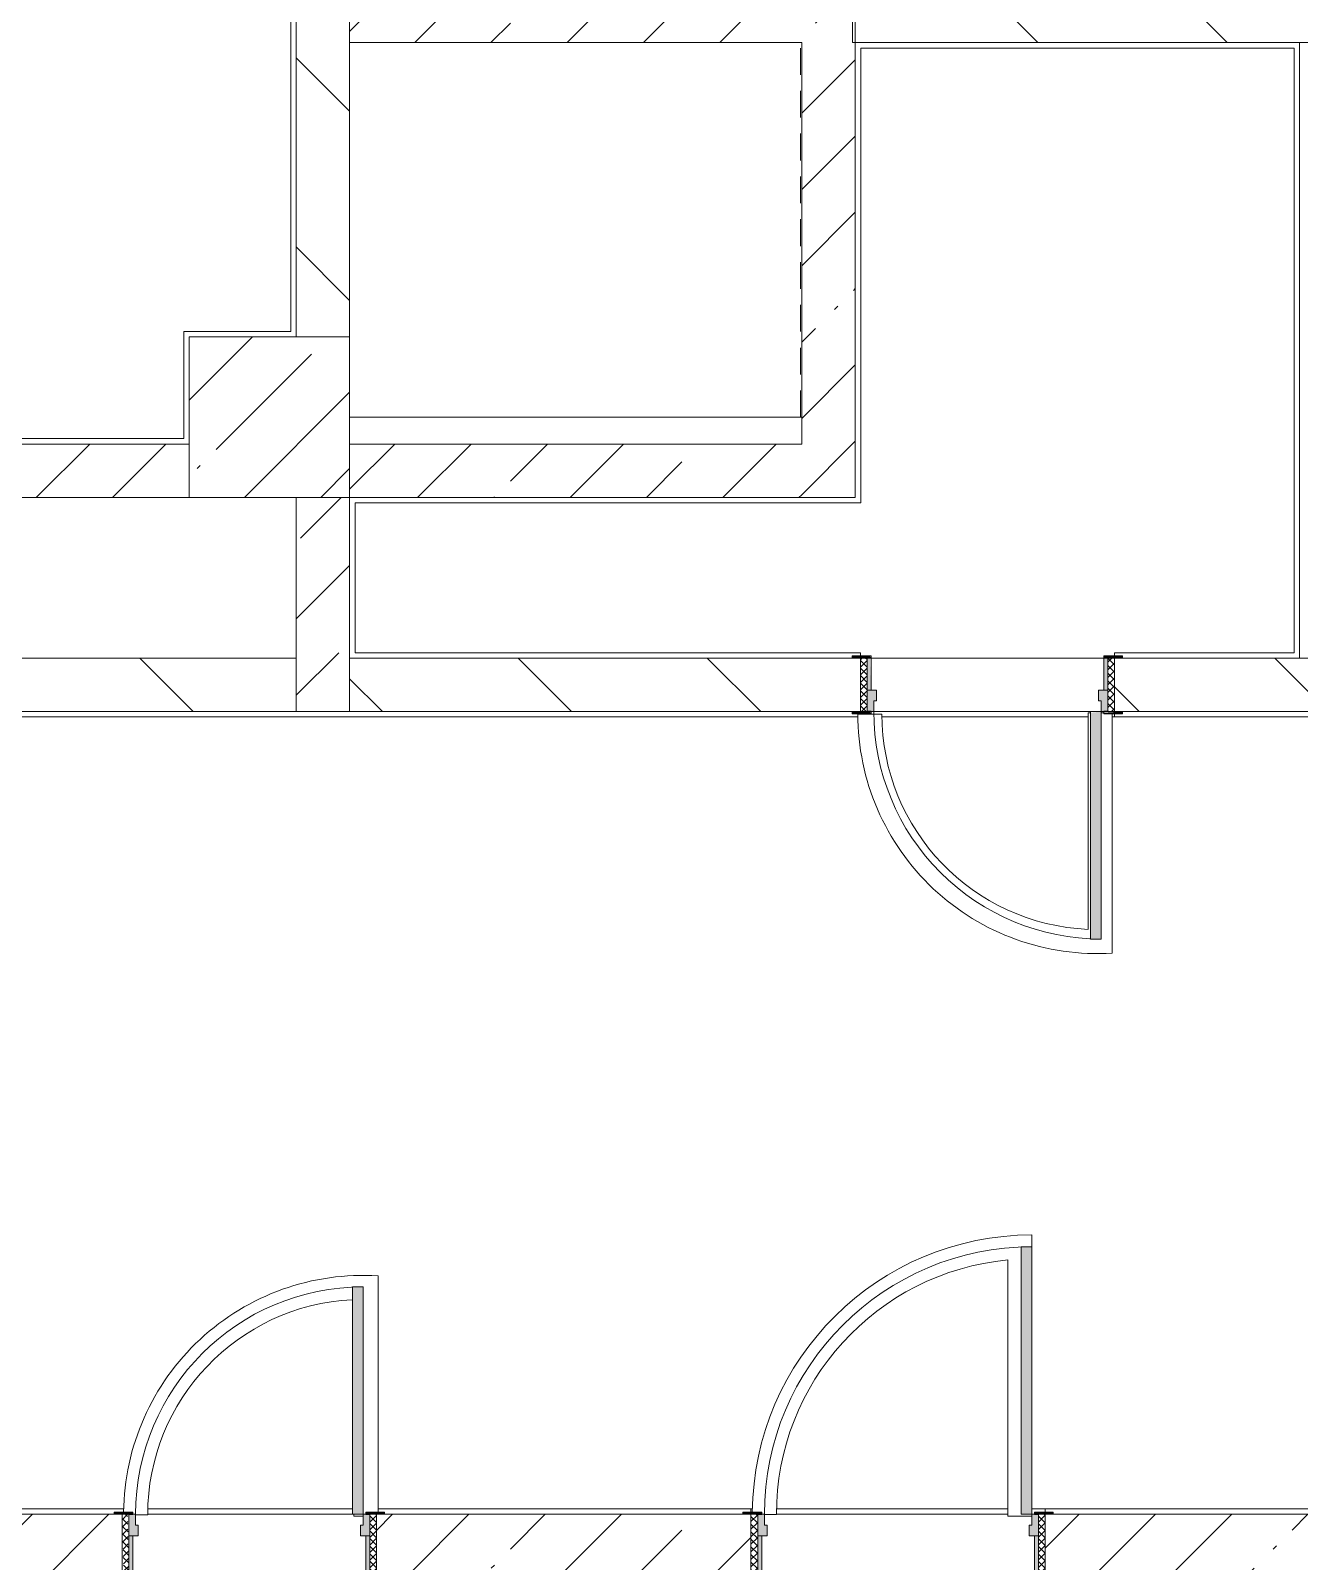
# Model space of a CAD drawing. Header units: millimetres. Extents: x -3708 to 187246, y -8553 to 29000.
# Drawn here: x 125804 to 130546, y 7724 to 13445 of the extents above; entities that cross this region are included whole.
import ezdxf

# ---------------------------------------------------------------- set-up
doc = ezdxf.new("R2010")
doc.units = ezdxf.units.MM
doc.linetypes.add('200_ШТРИХ__ш1_п0_6_', pattern=[160, 100, -60])
for name, color, linetype, lineweight in [('A-DETL-MBND-1', 7, '200_ШТРИХ__ш1_п0_6_', 9), ('A-WALL', 7, 'Continuous', 9), ('I-WALL-3', 7, 'Continuous', 5), ('S-COLS-2', 7, 'Continuous', 5)]:
    doc.layers.add(name, color=color, linetype=linetype, lineweight=lineweight)
for name, color, linetype, lineweight, true_color in [('A-DOOR-4', 7, 'Continuous', 5, 0xaaaaaa), ('A-DOOR-5', 7, 'Continuous', 5, 0xe2e2e2), ('A-DOOR-FRAM-3', 7, 'Continuous', 5, 0xe2e2e2), ('A-DOOR-FRAM-4', 7, 'Continuous', 5, 0xaaaaaa), ('A-FLOR-1', 7, 'Continuous', 5, 0xaaaaaa)]:
    doc.layers.add(name, color=color, linetype=linetype, lineweight=lineweight, true_color=true_color)
pattern_1 = [(45, (60236.27, 0), (-285.1231, 285.1231), []), (45, (60521.4, 0), (-285.1231, 285.1231), [504.031, -100.806, 16.764, -84.042])]
pattern_2 = [(135, (60236.27, 0), (-353.5534, -353.5534), [])]

# ---------------------------------------------------------------- blocks, each defined once
blk = doc.blocks.new('BSC_Колонна _Прямоугольная - 500х500-V94-1_7_1_птичка')
at = {"layer": 'S-COLS-2'}
h = blk.add_hatch(dxfattribs=at)
h.set_pattern_fill('FP_107', color=256, style=0, pattern_type=2)
h.set_pattern_definition([(45, (-65660, -7650), (-285.1231, 285.1231), []), (45, (-65374.88, -7650), (-285.1231, 285.1231), [504.031, -100.806, 16.764, -84.042])])
h.paths.add_polyline_path([(-10, -250), (250, -250), (250, 22), (220, 22), (220, 30), (250, 30), (250, 250), (-250, 250), (-250, -250), (-30, -250)])
for p, q in [((220, 250), (-250, 250)), ((-250, 250), (-250, -250)), ((250, -250), (250, 22)), ((-250, -250), (250, -250))]:
    blk.add_line(p, q, dxfattribs=at)
blk = doc.blocks.new('BSC_Колонна _Прямоугольная - 600х600-23205240-1_7_1_птичка')
at = {"layer": 'S-COLS-2'}
h = blk.add_hatch(dxfattribs=at)
h.set_pattern_fill('FP_108', color=256, style=0, pattern_type=2)
h.set_pattern_definition([(45, (-66460, -12000), (-285.1231, 285.1231), []), (45, (-66174.88, -12000), (-285.1231, 285.1231), [504.031, -100.806, 16.764, -84.042])])
h.paths.add_polyline_path([(300, -300), (300, 300), (-300, 300), (-300, -300), (100, -300)])
for p, q in [((300, 300), (-300, 300)), ((-300, 300), (-300, -300)), ((300, -300), (300, 300)), ((-300, -300), (300, -300))]:
    blk.add_line(p, q, dxfattribs=at)
blk = doc.blocks.new('110_Дверь_СКБ_1Ст_Внутренняя1 - Д-17д _Д-9_ 950x2100h_ПУИ_ С_У персонала-V123-1_7_1_птичка')
at = {"layer": 'A-DOOR-4'}
h = blk.add_hatch(dxfattribs=at)
h.set_pattern_fill('FP_114', color=256, style=0, pattern_type=2)
h.set_pattern_definition([(135, (1826.41, 164.685), (-14.14214, -14.14214), []), (225, (1826.41, 164.685), (14.14214, -14.14214), [])])
h.paths.add_polyline_path([(486.3, 100), (462.5, 100), (462.5, -100), (487.5, -100), (487.5, 100)])
at = {"layer": 'A-DOOR-5'}
h = blk.add_hatch(color=256, dxfattribs=at)
h.paths.add_polyline_path([(462.5, 100), (437.5, 100), (437.5, 60), (427.5, 60), (427.5, 20), (462.5, 20)])
h.paths.add_polyline_path([(-422.5, 100), (-437.5, 100), (-437.5, 20), (-402.5, 20), (-402.5, 60), (-412.5, 60), (-412.5, 100)])
at = {"layer": 'A-DOOR-FRAM-3'}
for points in [[(-372.5, 950), (-412.5, 950), (-412.5, 100), (-372.5, 104.4), (-372.5, 922.1)], [(-477.1, 108), (-492.5, 108), (-492.5, 100), (-422.5, 104.4), (-422.5, 108), (-462.5, 108)], [(452, 108), (447.5, 108), (452, 100), (517.5, 100), (517.5, 108), (462.5, 108)], [(-437.5, 20), (-437.5, -100), (-422.5, -100), (-422.5, 20)], [(447.5, 20), (452, -100), (462.5, -100), (462.5, 20), (452, 20)], [(-462.5, -100), (-492.5, -100), (-492.5, -108), (-422.5, -108), (-422.5, -100), (-437.5, -100)], [(486.3, -100), (447.5, -100), (452, -108), (517.5, -108), (517.5, -100), (487.5, -100)]]:
    blk.add_hatch(color=256, dxfattribs=at).paths.add_polyline_path(points)
at = {"layer": 'A-DOOR-FRAM-4'}
h = blk.add_hatch(dxfattribs=at)
h.set_pattern_fill('FP_115', color=256, style=0, pattern_type=2)
h.set_pattern_definition([(45, (-296.384, 164.685), (-14.1421, 14.1421), []), (135, (-296.384, 164.685), (-14.1421, -14.1421), [])])
h.paths.add_polyline_path([(-462.5, 100), (-462.5, -100), (-437.5, -100), (-437.5, 100)])
at = {"layer": 'A-DOOR-4'}
for p, q in [((-412.5, 950), (-412.5, 100)), ((-372.5, 950), (-412.5, 950)), ((-372.5, 100), (-372.5, 950)), ((-412.5, 100), (-372.5, 100))]:
    blk.add_line(p, q, dxfattribs=at)
blk.add_arc((-412.5, 100), 850, 360, 90, dxfattribs=at)
at = {"layer": 'A-DOOR-FRAM-4'}
for p, q in [((-422.5, 108), (-492.5, 108)), ((-492.5, 108), (-492.5, 100)), ((-492.5, 100), (-422.5, 100)), ((-437.5, 100), (-462.5, 100)), ((-462.5, 100), (-462.5, -100)), ((-412.5, 100), (-437.5, 100)), ((-437.5, 100), (-437.5, 20)), ((-437.5, -100), (-437.5, 100)), ((-422.5, 100), (-437.5, 100)), ((-437.5, 100), (-437.5, 99)), ((-437.5, 99), (-422.5, 99)), ((-422.5, 100), (-422.5, 108)), ((-422.5, 99), (-422.5, 100)), ((-412.5, 60), (-412.5, 100)), ((-402.5, 60), (-412.5, 60)), ((-402.5, 20), (-402.5, 60)), ((437.5, 60), (427.5, 60)), ((427.5, 60), (427.5, 20)), ((437.5, 100), (437.5, 60)), ((462.5, 100), (437.5, 100)), ((517.5, 108), (447.5, 108)), ((447.5, 108), (447.5, 100)), ((462.5, 100), (447.5, 100)), ((447.5, 100), (447.5, 99)), ((447.5, 100), (517.5, 100)), ((447.5, 99), (462.5, 99)), ((462.5, 20), (462.5, 100)), ((487.5, 100), (462.5, 100)), ((462.5, 100), (462.5, -100)), ((462.5, 99), (462.5, 100)), ((487.5, -100), (487.5, 100)), ((517.5, 100), (517.5, 108)), ((-437.5, 20), (-402.5, 20)), ((-422.5, 20), (-437.5, 20)), ((-437.5, 20), (-437.5, -100)), ((-422.5, -100), (-422.5, 20)), ((427.5, 20), (462.5, 20)), ((462.5, 20), (447.5, 20)), ((447.5, 20), (447.5, -100)), ((462.5, -100), (462.5, 20)), ((-422.5, -100), (-492.5, -100)), ((-492.5, -100), (-492.5, -108)), ((-492.5, -108), (-422.5, -108)), ((-462.5, -100), (-437.5, -100)), ((-437.5, -100), (-422.5, -100)), ((-422.5, -108), (-422.5, -100)), ((447.5, -100), (462.5, -100)), ((517.5, -100), (447.5, -100)), ((447.5, -100), (447.5, -108)), ((447.5, -108), (517.5, -108)), ((462.5, -100), (487.5, -100)), ((517.5, -108), (517.5, -100))]:
    blk.add_line(p, q, dxfattribs=at)
blk = doc.blocks.new('110_Дверь_СКБ_1Ст_Внутренняя1 - Д-7_л__950x2100h_Туалет-V124-1_7_1_птичка')
at = {"layer": 'A-DOOR-4'}
h = blk.add_hatch(dxfattribs=at)
h.set_pattern_fill('FP_148', color=256, style=0, pattern_type=2)
h.set_pattern_definition([(135, (1826.41, 174.685), (-14.14214, -14.14214), []), (225, (1826.41, 174.685), (14.14214, -14.14214), [])])
h.paths.add_polyline_path([(473.6, -110), (487.5, -110), (487.5, 110), (462.5, 110), (462.5, -110)])
at = {"layer": 'A-DOOR-5'}
h = blk.add_hatch(color=256, dxfattribs=at)
h.paths.add_polyline_path([(462.5, 30), (462.5, 110), (437.5, 110), (437.5, 70), (427.5, 70), (427.5, 30), (447.5, 30)])
h.paths.add_polyline_path([(-422.5, 30), (-402.5, 30), (-402.5, 70), (-412.5, 70), (-412.5, 110), (-437.5, 108), (-437.5, 30)])
at = {"layer": 'A-DOOR-FRAM-3'}
for points in [[(397.5, 110), (437.5, 110), (437.5, 960), (397.5, 960), (397.5, 130)], [(-437.5, 110), (-422.5, 110), (-422.5, 118), (-492.5, 118), (-492.5, 110), (-442.5, 110)], [(492.7, 110), (517.5, 110), (517.5, 118), (447.5, 118), (447.5, 110), (487.5, 110)], [(-422.5, -110), (-422.5, 30), (-437.5, 30), (-437.5, -110)], [(462.5, -110), (462.5, 30), (447.5, 30), (447.5, -110)], [(-442.5, -118), (-422.5, -118), (-422.5, -110), (-492.5, -110), (-492.5, -118), (-455.5, -118)], [(487.5, -118), (517.5, -118), (517.5, -110), (447.5, -110), (447.5, -118), (473.6, -118)]]:
    blk.add_hatch(color=256, dxfattribs=at).paths.add_polyline_path(points)
at = {"layer": 'A-DOOR-FRAM-4'}
h = blk.add_hatch(dxfattribs=at)
h.set_pattern_fill('FP_149', color=256, style=0, pattern_type=2)
h.set_pattern_definition([(45, (-296.384, 174.685), (-14.1421, 14.1421), []), (135, (-296.384, 174.685), (-14.1421, -14.1421), [])])
h.paths.add_polyline_path([(-455.5, -110), (-437.5, -110), (-442.5, 110), (-462.5, 110), (-457.5, -110)])
at = {"layer": 'A-DOOR-4'}
for p, q in [((437.5, 960), (397.5, 960)), ((397.5, 960), (397.5, 110)), ((437.5, 110), (437.5, 960)), ((397.5, 110), (437.5, 110))]:
    blk.add_line(p, q, dxfattribs=at)
blk.add_arc((437.5, 110), 850, 90, 180, dxfattribs=at)
at = {"layer": 'A-DOOR-FRAM-4'}
for p, q in [((-422.5, 118), (-492.5, 118)), ((-492.5, 118), (-492.5, 110)), ((-422.5, 110), (-422.5, 118)), ((517.5, 118), (447.5, 118)), ((447.5, 118), (447.5, 110)), ((517.5, 110), (517.5, 118)), ((-492.5, 110), (-422.5, 110)), ((-437.5, 110), (-462.5, 110)), ((-462.5, 110), (-462.5, -110)), ((-412.5, 110), (-437.5, 110)), ((-437.5, 110), (-437.5, 30)), ((-437.5, -110), (-437.5, 110)), ((-422.5, 110), (-437.5, 110)), ((-437.5, 110), (-437.5, 109)), ((-437.5, 109), (-422.5, 109)), ((-422.5, 109), (-422.5, 110)), ((-412.5, 70), (-412.5, 110)), ((-402.5, 70), (-412.5, 70)), ((-402.5, 30), (-402.5, 70)), ((437.5, 70), (427.5, 70)), ((427.5, 70), (427.5, 30)), ((437.5, 110), (437.5, 70)), ((462.5, 110), (437.5, 110)), ((462.5, 110), (447.5, 110)), ((447.5, 110), (447.5, 109)), ((447.5, 110), (517.5, 110)), ((447.5, 109), (462.5, 109)), ((462.5, 30), (462.5, 110)), ((487.5, 110), (462.5, 110)), ((462.5, 110), (462.5, -110)), ((462.5, 109), (462.5, 110)), ((487.5, -110), (487.5, 110)), ((-437.5, 30), (-402.5, 30)), ((-422.5, 30), (-437.5, 30)), ((-437.5, 30), (-437.5, -110)), ((-422.5, -110), (-422.5, 30)), ((427.5, 30), (462.5, 30)), ((462.5, 30), (447.5, 30)), ((447.5, 30), (447.5, -110)), ((462.5, -110), (462.5, 30)), ((-422.5, -110), (-492.5, -110)), ((-492.5, -110), (-492.5, -118)), ((-462.5, -110), (-437.5, -110)), ((-437.5, -110), (-422.5, -110)), ((-422.5, -118), (-422.5, -110)), ((447.5, -110), (462.5, -110)), ((517.5, -110), (447.5, -110)), ((447.5, -110), (447.5, -118)), ((462.5, -110), (487.5, -110)), ((517.5, -118), (517.5, -110)), ((-492.5, -118), (-422.5, -118)), ((447.5, -118), (517.5, -118))]:
    blk.add_line(p, q, dxfattribs=at)
blk = doc.blocks.new('110_Дверь_СКБ_1Ст_Внутренняя1 - Д-4 _л_ 1100x2100h_су мгн-32399982-1_7_1_птичка')
at = {"layer": 'A-DOOR-4'}
h = blk.add_hatch(dxfattribs=at)
h.set_pattern_fill('FP_150', color=256, style=0, pattern_type=2)
h.set_pattern_definition([(135, (1751.41, 174.685), (-14.14214, -14.14214), []), (225, (1751.41, 174.685), (14.14214, -14.14214), [])])
h.paths.add_polyline_path([(537.5, -110), (562.5, -110), (562.5, 110), (537.5, 110), (537.5, 102.9)])
at = {"layer": 'A-DOOR-5'}
h = blk.add_hatch(color=256, dxfattribs=at)
h.paths.add_polyline_path([(537.5, 30), (537.5, 110), (512.5, 110), (512.5, 70), (502.5, 70), (502.5, 30), (522.5, 30)])
h.paths.add_polyline_path([(-512.5, 30), (-477.5, 30), (-477.5, 70), (-487.5, 70), (-487.5, 110), (-512.5, 109)])
at = {"layer": 'A-DOOR-FRAM-3'}
for points in [[(511.8, 110), (512.5, 110), (512.5, 1110), (472.5, 1110), (472.5, 110)], [(-526.8, 110), (-497.5, 110), (-497.5, 118), (-567.5, 118), (-567.5, 110), (-532.4, 110)], [(592.5, 110), (592.5, 118), (522.5, 118), (522.5, 110), (562.5, 110)], [(-497.5, -110), (-497.5, 30), (-512.5, 30), (-512.5, -110)], [(537.5, -110), (537.5, 30), (522.5, 30), (522.5, -110)], [(-533.8, -118), (-497.5, -118), (-497.5, -110), (-567.5, -110), (-567.5, -118), (-537.5, -118)], [(562.5, -118), (592.5, -118), (592.5, -110), (522.5, -110), (522.5, -118), (537.5, -118)]]:
    blk.add_hatch(color=256, dxfattribs=at).paths.add_polyline_path(points)
at = {"layer": 'A-DOOR-FRAM-4'}
h = blk.add_hatch(dxfattribs=at)
h.set_pattern_fill('FP_151', color=256, style=0, pattern_type=2)
h.set_pattern_definition([(45, (-371.384, 174.685), (-14.1421, 14.1421), []), (135, (-371.384, 174.685), (-14.1421, -14.1421), [])])
h.paths.add_polyline_path([(-532.5, -110), (-512.5, -110), (-512.5, 110), (-537.5, 110), (-537.5, -110)])
at = {"layer": 'A-DOOR-4'}
for p, q in [((512.5, 1110), (472.5, 1110)), ((472.5, 1110), (472.5, 110)), ((512.5, 110), (512.5, 1110)), ((472.5, 110), (512.5, 110))]:
    blk.add_line(p, q, dxfattribs=at)
blk.add_arc((512.5, 110), 1000, 90, 180, dxfattribs=at)
at = {"layer": 'A-DOOR-FRAM-4'}
for p, q in [((-497.5, 118), (-567.5, 118)), ((-567.5, 118), (-567.5, 110)), ((-497.5, 110), (-497.5, 118)), ((592.5, 118), (522.5, 118)), ((522.5, 118), (522.5, 110)), ((592.5, 110), (592.5, 118)), ((-567.5, 110), (-497.5, 110)), ((-512.5, 110), (-537.5, 110)), ((-537.5, 110), (-537.5, -110)), ((-487.5, 110), (-512.5, 110)), ((-512.5, 110), (-512.5, 30)), ((-512.5, -110), (-512.5, 110)), ((-497.5, 110), (-512.5, 110)), ((-512.5, 110), (-512.5, 109)), ((-512.5, 109), (-497.5, 109)), ((-497.5, 109), (-497.5, 110)), ((-487.5, 70), (-487.5, 110)), ((-477.5, 70), (-487.5, 70)), ((-477.5, 30), (-477.5, 70)), ((512.5, 70), (502.5, 70)), ((502.5, 70), (502.5, 30)), ((512.5, 110), (512.5, 70)), ((537.5, 110), (512.5, 110)), ((537.5, 110), (522.5, 110)), ((522.5, 110), (522.5, 109)), ((522.5, 110), (592.5, 110)), ((522.5, 109), (537.5, 109)), ((537.5, 30), (537.5, 110)), ((562.5, 110), (537.5, 110)), ((537.5, 110), (537.5, -110)), ((537.5, 109), (537.5, 110)), ((562.5, -110), (562.5, 110)), ((-512.5, 30), (-477.5, 30)), ((-497.5, 30), (-512.5, 30)), ((-512.5, 30), (-512.5, -110)), ((-497.5, -110), (-497.5, 30)), ((502.5, 30), (537.5, 30)), ((537.5, 30), (522.5, 30)), ((522.5, 30), (522.5, -110)), ((537.5, -110), (537.5, 30)), ((-497.5, -110), (-567.5, -110)), ((-567.5, -110), (-567.5, -118)), ((-537.5, -110), (-512.5, -110)), ((-512.5, -110), (-497.5, -110)), ((-497.5, -118), (-497.5, -110)), ((522.5, -110), (537.5, -110)), ((592.5, -110), (522.5, -110)), ((522.5, -110), (522.5, -118)), ((537.5, -110), (562.5, -110)), ((592.5, -118), (592.5, -110)), ((-567.5, -118), (-497.5, -118)), ((522.5, -118), (592.5, -118))]:
    blk.add_line(p, q, dxfattribs=at)

msp = doc.modelspace()

# ---------------------------------------------------------------- hatches: boundary and pattern name
at = {"layer": 'I-WALL-3'}
h = msp.add_hatch(dxfattribs=at)
h.set_pattern_fill('FP_110', color=256, style=0, pattern_type=2)
h.set_pattern_definition(pattern_2)
h.paths.add_polyline_path([(126996.3, 12300), (126996.3, 13600), (126796.3, 13600), (126796.3, 12300), (126967.8, 12300)])
h = msp.add_hatch(dxfattribs=at)
h.set_pattern_fill('FP_92', color=256, style=0, pattern_type=2)
h.set_pattern_definition(pattern_1)
h.paths.add_polyline_path([(128686.3, 13400), (128876.3, 13400), (128876.3, 13600), (126996.3, 13600), (126996.3, 13400), (128446.3, 13400)])
h = msp.add_hatch(dxfattribs=at)
h.set_pattern_fill('FP_110', color=256, style=0, pattern_type=2)
h.set_pattern_definition(pattern_2)
h.paths.add_polyline_path([(133876.3, 13400), (144936.3, 13400), (144936.3, 13600), (128886.3, 13600), (128886.3, 13400), (133856.3, 13400)])
h = msp.add_hatch(dxfattribs=at)
h.set_pattern_fill('FP_92', color=256, style=0, pattern_type=2)
h.set_pattern_definition(pattern_1)
h.paths.add_polyline_path([(128686.3, 11700), (128886.3, 11700), (128886.3, 13400), (128686.3, 13400), (128686.3, 11900)])
h = msp.add_hatch(dxfattribs=at)
h.set_pattern_fill('FP_92', color=256, style=0, pattern_type=2)
h.set_pattern_definition(pattern_1)
h.paths.add_polyline_path([(123902.3, 11700), (126396.3, 11700), (126396.3, 11900), (120996.3, 11900), (120996.3, 11700), (123496.3, 11700)])
h = msp.add_hatch(dxfattribs=at)
h.set_pattern_fill('FP_92', color=256, style=0, pattern_type=2)
h.set_pattern_definition(pattern_1)
h.paths.add_polyline_path([(128011.5, 11700), (128686.3, 11700), (128686.3, 11900), (126996.3, 11900), (126996.3, 11700), (127871.3, 11700)])
h = msp.add_hatch(dxfattribs=at)
h.set_pattern_fill('FP_92', color=256, style=0, pattern_type=2)
h.set_pattern_definition(pattern_1)
h.paths.add_polyline_path([(126796.3, 10900), (126996.3, 10900), (126996.3, 11700), (126796.3, 11700), (126796.3, 11100)])
h = msp.add_hatch(dxfattribs=at)
h.set_pattern_fill('FP_110', color=256, style=0, pattern_type=2)
h.set_pattern_definition(pattern_2)
h.paths.add_polyline_path([(133356.3, 10900), (133776.3, 10900), (133776.3, 11100), (133166.1, 11100), (133166.1, 10900), (133196.1, 10900)])
h.paths.add_polyline_path([(127871.3, 10900), (128905.1, 10900), (128905.1, 11100), (126996.3, 11100), (126996.3, 10900), (127119.4, 10900)])
h.paths.add_polyline_path([(132216.1, 10900), (132216.1, 11100), (129855.1, 11100), (129855.1, 10900), (132186.1, 10900)])
h.paths.add_polyline_path([(122436.8, 10900), (126796.3, 10900), (126796.3, 11100), (122396.3, 11100), (122396.3, 10900)])
h = msp.add_hatch(dxfattribs=at)
h.set_pattern_fill('FP_92', color=256, style=0, pattern_type=2)
h.set_pattern_definition(pattern_1)
h.paths.add_polyline_path([(129596.3, 7680), (130946.3, 7680), (130946.3, 7900), (129596.3, 7900)])
h.paths.add_polyline_path([(131926.3, 7680), (132096.3, 7680), (132096.3, 7900), (131896.3, 7900), (131896.3, 7680)])
h.paths.add_polyline_path([(127126.3, 7680), (128496.3, 7680), (128496.3, 7900), (127096.3, 7900), (127096.3, 7680), (127102.3, 7680)])

# ---------------------------------------------------------------- linework, layer by layer
at = {"layer": 'A-DETL-MBND-1'}
msp.add_line((128681.3, 12000), (128681.3, 13400), dxfattribs=at)
at = {"layer": 'A-FLOR-1'}
for p, q in [((126776.3, 12320), (126776.3, 13700)), ((130526.1, 13380), (128906.3, 13380)), ((128906.3, 13380), (128906.3, 11680)), ((130526.1, 11120), (130526.1, 13380)), ((126376.3, 11920), (126376.3, 12320)), ((126376.3, 12320), (126776.3, 12320)), ((128686.3, 12000), (126996.3, 12000)), ((121016.3, 11920), (126376.3, 11920)), ((128906.3, 11680), (127016.3, 11680)), ((127016.3, 11680), (127016.3, 11120)), ((127016.3, 11120), (128905.1, 11120)), ((128905.1, 11120), (128905.1, 11108)), ((129855.1, 11120), (130526.1, 11120)), ((129855.1, 11108), (129855.1, 11120)), ((128896.2, 10880), (122176.3, 10880)), ((128985.6, 10890.5), (128895.6, 10890.5)), ((129756.6, 10880), (128986.2, 10880)), ((129765.1, 10895.6), (129756.6, 10895.6)), ((129756.6, 10895.6), (129756.6, 10086.3)), ((129815.1, 10895.6), (129805.1, 10895.6)), ((129846.6, 9997.3), (129846.6, 10892)), ((129846.6, 10880), (132207.2, 10880)), ((129855.1, 10880), (129855.1, 10892)), ((129546.3, 8900), (129546.3, 8944)), ((129456.3, 8850.7), (129456.3, 7892.9)), ((127102.3, 7908), (127102.3, 8791.2)), ((98976.3, 7920), (126152.6, 7920)), ((126196.3, 7898), (126241.3, 7898)), ((127006.3, 7900), (126241.4, 7900)), ((126242.6, 7920), (127006.3, 7920)), ((127012.3, 7900), (127012.3, 7892.9)), ((128502.4, 7920), (127102.3, 7920)), ((128496.3, 7920), (128496.3, 7908)), ((128546.3, 7899), (128591.3, 7899)), ((128592.4, 7920), (129456.3, 7920)), ((130932.6, 7920), (129546.3, 7920)), ((129596.3, 7908), (129596.3, 7920)), ((127012.3, 7892.9), (127046.3, 7892.9)), ((129456.3, 7892.9), (129546.3, 7892.9))]:
    msp.add_line(p, q, dxfattribs=at)
for centre, radius, start, end in [((129790.6, 10890.5), 895, 180, 273.5859), ((129790.6, 10890.5), 805, 180, 267.5769), ((129546.3, 7899), 1045, 90, 179.5049), ((129546.3, 7900), 955, 95.4076, 180.0608), ((127046.3, 7898), 895, 86.4141, 179.3566), ((127046.3, 7898), 805, 92.8512, 180)]:
    msp.add_arc(centre, radius, start, end, dxfattribs=at)
at = {"layer": 'A-WALL'}
for p, q in [((130626.1, 13400), (130546.1, 13400)), ((126796.3, 11100), (126796.3, 10900)), ((126996.3, 11100), (126996.3, 10900)), ((130546.1, 11100), (130626.1, 11100))]:
    msp.add_line(p, q, dxfattribs=at)
at = {"layer": 'I-WALL-3'}
for p, q in [((126796.3, 13695), (126796.3, 12300)), ((126996.3, 12300), (126996.3, 13600)), ((128876.3, 13400), (128876.3, 13600)), ((128886.3, 11700), (128886.3, 13600)), ((126996.3, 13400), (128686.3, 13400)), ((128686.3, 13400), (128686.3, 11900)), ((128876.3, 13400), (130546.1, 13400)), ((130546.1, 13400), (130546.1, 11100)), ((126396.3, 11900), (120996.3, 11900)), ((128686.3, 11900), (126996.3, 11900)), ((124696.3, 11700), (126396.3, 11700)), ((126796.3, 11700), (126796.3, 11100)), ((126996.3, 11700), (128886.3, 11700)), ((126996.3, 11100), (126996.3, 11700)), ((126796.3, 11100), (124696.3, 11100)), ((128875.1, 11100), (126996.3, 11100)), ((128945.1, 11100), (129815.1, 11100)), ((130546.1, 11100), (129885.1, 11100)), ((122196.3, 10900), (128875.1, 10900)), ((129765.1, 10900), (128955.1, 10900)), ((129885.1, 10900), (132186.1, 10900)), ((126241.4, 7900), (127006.3, 7900)), ((128466.3, 7900), (127126.3, 7900)), ((128590.5, 7900), (129456.3, 7900)), ((130916.3, 7900), (129626.3, 7900))]:
    msp.add_line(p, q, dxfattribs=at)

# ---------------------------------------------------------------- block references
at = {"layer": 'A-DOOR-4', "rotation": 180}
msp.add_blockref('110_Дверь_СКБ_1Ст_Внутренняя1 - Д-17д _Д-9_ 950x2100h_ПУИ_ С_У персонала-V123-1_7_1_птичка', (129392.6, 11000), dxfattribs=at)
at = {"layer": 'A-DOOR-4'}
for name, p in [('110_Дверь_СКБ_1Ст_Внутренняя1 - Д-4 _л_ 1100x2100h_су мгн-32399982-1_7_1_птичка', (129033.8, 7790)), ('110_Дверь_СКБ_1Ст_Внутренняя1 - Д-7_л__950x2100h_Туалет-V124-1_7_1_птичка', (126608.8, 7790))]:
    msp.add_blockref(name, p, dxfattribs=at)
at = {"layer": 'S-COLS-2'}
for name, p in [('BSC_Колонна _Прямоугольная - 600х600-23205240-1_7_1_птичка', (126696.3, 12000)), ('BSC_Колонна _Прямоугольная - 500х500-V94-1_7_1_птичка', (125896.3, 7650))]:
    msp.add_blockref(name, p, dxfattribs=at)

doc.saveas('drawing.dxf')
